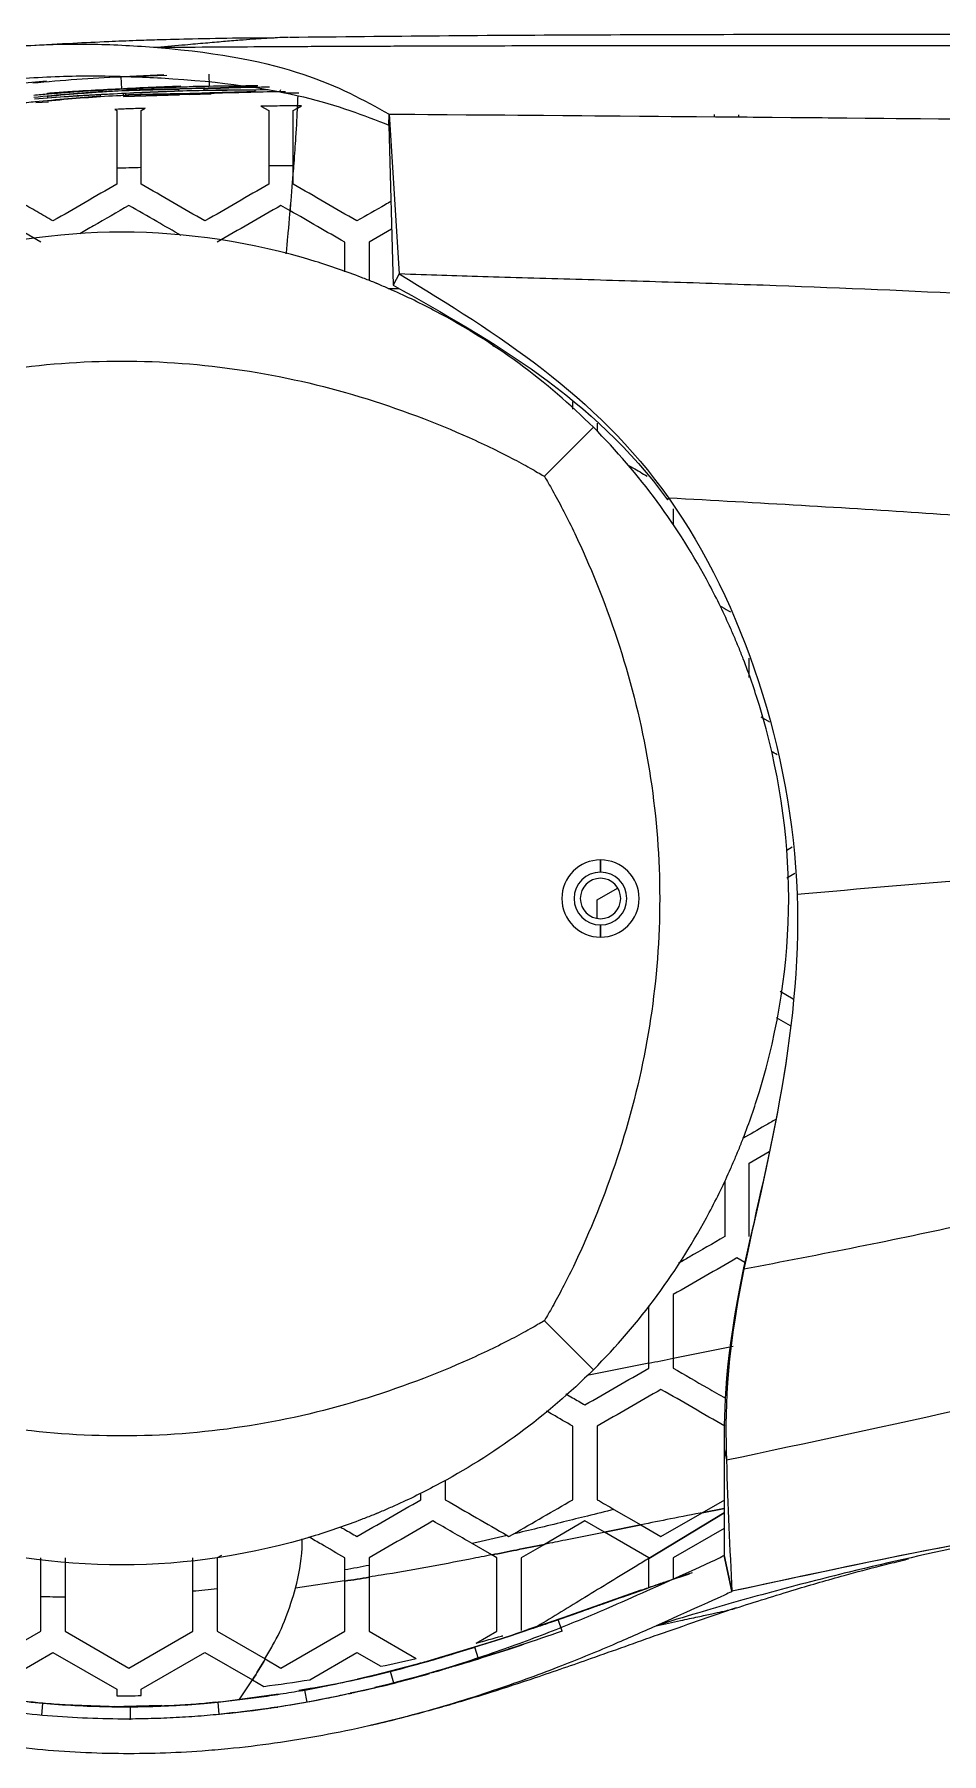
# Model space of a CAD drawing. Header units: millimetres. Extents: x 0 to 1189, y 0 to 841.
# Drawn here: x 478.1 to 515.1, y 595 to 665.1 of the extents above; entities that cross this region are included whole.
import ezdxf

# ---------------------------------------------------------------- set-up
doc = ezdxf.new("R2010")
doc.units = ezdxf.units.MM

msp = doc.modelspace()

# ---------------------------------------------------------------- linework, layer by layer
at = {"color": 7, "linetype": 'Continuous', "lineweight": 25}
for p, q in [((481.625, 663.359), (483.503, 663.417)), ((483.373, 663.439), (481.708, 663.361)), ((485.213, 663.47), (485.222, 662.97)), ((480.706, 662.793), (480.894, 662.805)), ((480.891, 662.804), (480.87, 662.754)), ((481.625, 663.359), (481.647, 662.859)), ((481.885, 662.806), (481.908, 662.856)), ((483.979, 662.787), (484.004, 662.838)), ((485.025, 662.864), (485, 662.812)), ((485.222, 662.97), (486.532, 662.988)), ((487.092, 662.759), (487.119, 662.811)), ((488.138, 662.824), (488.111, 662.771)), ((488.293, 662.696), (488.877, 662.704)), ((478.167, 662.306), (478.675, 662.34)), ((478.633, 662.675), (478.632, 662.694)), ((478.638, 662.55), (478.64, 662.501)), ((478.646, 662.357), (478.645, 662.376)), ((480.792, 662.572), (480.813, 662.623)), ((481.374, 662.024), (481.458, 661.976)), ((481.732, 662.548), (484.006, 662.617)), ((481.827, 662.675), (481.804, 662.624)), ((482.458, 661.976), (482.623, 662.071)), ((483.916, 662.655), (483.907, 662.635)), ((484.416, 662.629), (485.304, 662.656)), ((484.93, 662.669), (484.934, 662.679)), ((487.337, 662.159), (487.654, 661.976)), ((488.654, 661.976), (488.828, 662.077)), ((488.828, 662.077), (488.994, 662.172)), ((481.458, 661.976), (481.458, 659.637)), ((482.458, 659.667), (482.458, 661.976)), ((487.654, 661.976), (487.654, 659.735)), ((488.654, 659.74), (488.654, 661.976)), ((492.553, 661.383), (492.557, 661.836)), ((492.557, 661.836), (492.553, 661.383)), ((492.553, 661.383), (492.723, 654.861)), ((492.557, 661.836), (492.977, 655.314)), ((505.812, 661.812), (505.812, 661.727)), ((506.812, 661.718), (506.812, 661.806)), ((487.654, 659.735), (488.654, 659.74)), ((492.663, 657.136), (491.752, 656.61)), ((492.977, 655.314), (492.723, 654.861)), ((495.87, 652.988), (495.914, 653.013)), ((496.849, 652.398), (496.784, 652.361)), ((500.046, 649.805), (500.046, 650.1)), ((500.888, 649.059), (498.889, 647.06)), ((501.046, 649.228), (501.046, 648.89)), ((503.916, 646.095), (503.959, 646.171)), ((504.144, 645.735), (504.144, 645.086)), ((507.242, 638.848), (507.242, 639.639)), ((508.077, 637.03), (507.726, 637.232)), ((508.769, 631.816), (508.994, 631.946)), ((501.178, 631.414), (501.178, 630.914)), ((501.178, 630.914), (501.178, 631.414)), ((509.105, 630.855), (508.776, 630.665)), ((501.046, 629.78), (501.871, 630.256)), ((501.046, 629.041), (501.046, 629.78)), ((501.178, 628.764), (501.178, 628.264)), ((501.178, 628.264), (501.178, 628.764)), ((508.501, 626.053), (509.028, 625.749)), ((508.34, 624.992), (508.914, 624.66)), ((507.242, 619.048), (508.054, 619.516)), ((507.065, 614.996), (506.742, 615.182)), ((507.014, 614.768), (507.025, 614.717)), ((500.888, 610.619), (498.889, 612.618)), ((506.218, 607.389), (506.313, 606.94)), ((493.85, 605.316), (493.85, 605.578)), ((505.324, 604.786), (506.242, 605.316)), ((501.728, 604.922), (502.821, 604.291)), ((506.218, 604.783), (503.144, 602.919)), ((503.144, 602.919), (506.218, 604.783)), ((503.644, 603.816), (505.324, 604.786)), ((505.324, 604.786), (506.218, 604.957)), ((506.218, 604.957), (505.324, 604.786)), ((497.379, 603.856), (497.448, 603.816)), ((497.448, 603.816), (497.613, 603.911)), ((500.546, 604.45), (498.89, 603.494)), ((501.34, 603.992), (500.546, 604.45)), ((501.34, 603.992), (502.821, 604.291)), ((502.821, 604.291), (501.34, 603.992)), ((503.144, 602.95), (501.34, 603.992)), ((502.821, 604.291), (503.644, 603.816)), ((506.218, 604.147), (504.144, 602.95)), ((496.746, 603.066), (495.952, 603.525)), ((498.89, 603.494), (497.948, 602.95)), ((485.723, 603.046), (485.556, 602.95)), ((490.752, 601.996), (490.752, 602.451)), ((491.752, 602.638), (491.752, 602.156)), ((496.948, 602.95), (496.746, 603.066)), ((496.948, 599.95), (496.948, 602.95)), ((497.948, 602.95), (497.948, 599.985)), ((503.144, 602.919), (503.144, 602.95)), ((503.144, 601.731), (503.144, 602.919)), ((504.144, 602.95), (504.144, 602.076)), ((506.534, 601.58), (506.218, 603.047)), ((506.218, 603.047), (506.534, 601.58)), ((490.752, 599.95), (490.752, 601.996)), ((491.752, 602.156), (491.752, 599.95)), ((478.36, 599.95), (478.36, 601.358)), ((479.36, 601.34), (479.36, 599.95)), ((484.556, 599.95), (484.556, 601.581)), ((485.556, 601.683), (485.556, 599.95)), ((502.826, 601.622), (499.453, 600.43)), ((502.312, 601.438), (501.925, 601.301)), ((502.383, 601.461), (501.951, 601.309)), ((502.05, 601.345), (502.327, 601.443)), ((502.845, 601.623), (502.207, 601.399)), ((502.29, 601.429), (502.789, 601.606)), ((502.328, 601.443), (502.312, 601.438)), ((502.369, 601.457), (502.385, 601.462)), ((506.534, 601.58), (506.534, 601.576)), ((499.73, 600.524), (497.733, 599.847)), ((499.245, 600.361), (498.222, 600.02)), ((499.619, 599.958), (499.453, 600.43)), ((500.314, 600.728), (499.72, 600.519)), ((500.006, 600.619), (500.046, 600.633)), ((500.017, 600.623), (500.287, 600.719)), ((500.019, 600.625), (500.148, 600.67)), ((500.628, 600.841), (500.14, 600.667)), ((500.148, 600.67), (500.698, 600.865)), ((475.762, 598.45), (478.36, 599.95)), ((479.36, 599.95), (481.958, 598.45)), ((481.958, 598.45), (484.556, 599.95)), ((485.556, 599.95), (487.511, 598.821)), ((488.154, 598.45), (490.752, 599.95)), ((491.752, 599.95), (493.664, 598.846)), ((496.114, 599.468), (496.948, 599.95)), ((497.453, 599.754), (498.123, 599.976)), ((498.486, 600.097), (497.616, 599.807)), ((498.34, 600.047), (499.017, 600.277)), ((476.394, 597.66), (478.86, 599.084)), ((478.86, 599.084), (481.458, 597.584)), ((482.458, 597.584), (485.056, 599.084)), ((485.056, 599.084), (486.989, 597.968)), ((489.333, 597.976), (491.252, 599.084)), ((491.252, 599.084), (492.225, 598.522)), ((496.339, 599.397), (494.1, 598.719)), ((494.123, 598.722), (496.537, 599.46)), ((494.31, 598.776), (495.474, 599.127)), ((495.615, 599.169), (494.546, 598.844)), ((495.171, 599.031), (495.161, 599.028)), ((496.687, 598.98), (495.917, 598.74)), ((496.21, 598.824), (496.06, 599.301)), ((496.584, 598.956), (496.856, 599.04)), ((496.612, 598.958), (496.864, 599.037)), ((496.863, 599.037), (496.687, 598.98)), ((497.32, 599.184), (497.496, 599.241)), ((497.772, 599.332), (497.409, 599.217)), ((497.411, 599.213), (497.719, 599.317)), ((497.446, 599.225), (497.712, 599.312)), ((487.511, 598.821), (488.154, 598.45)), ((492.086, 598.188), (491.279, 597.995)), ((491.628, 598.078), (493.973, 598.684)), ((492.747, 597.832), (492.622, 598.316)), ((494.546, 598.844), (493.57, 598.571)), ((494.063, 598.704), (494.107, 598.716)), ((494.481, 598.304), (494.727, 598.378)), ((494.938, 598.44), (494.904, 598.43)), ((481.458, 597.584), (481.458, 597.318)), ((482.458, 597.327), (482.458, 597.584)), ((486.989, 597.968), (487.449, 597.702)), ((489.425, 597.626), (488.886, 597.528)), ((488.962, 597.526), (489.13, 597.549)), ((489.073, 597.548), (489.191, 597.569)), ((489.115, 597.569), (490.365, 597.8)), ((489.13, 597.547), (489.13, 597.549)), ((489.219, 597.056), (489.13, 597.548)), ((489.34, 597.596), (489.191, 597.569)), ((491.389, 597.507), (490.98, 597.425)), ((491.05, 597.943), (491.86, 598.134)), ((491.281, 597.488), (491.571, 597.548)), ((491.509, 597.534), (491.623, 597.561)), ((491.92, 597.63), (493.081, 597.936)), ((492.747, 597.832), (491.973, 597.661)), ((493.904, 598.141), (492.898, 597.888)), ((493.768, 598.104), (493.45, 598.016)), ((493.494, 598.028), (493.45, 598.016)), ((493.88, 598.135), (493.904, 598.141)), ((493.899, 598.144), (494.021, 598.177)), ((478.401, 596.517), (478.446, 597.015)), ((478.656, 597.003), (479.57, 596.943)), ((479.827, 596.927), (478.895, 596.983)), ((479.308, 596.96), (481.52, 596.882)), ((482.236, 596.873), (481.366, 596.878)), ((483.29, 596.922), (481.746, 596.877)), ((481.767, 596.87), (481.814, 596.87)), ((481.799, 596.872), (484.208, 596.953)), ((482.021, 596.369), (482.018, 596.869)), ((483.178, 596.9), (482.236, 596.873)), ((482.82, 596.883), (482.773, 596.883)), ((484.885, 596.997), (485.533, 597.058)), ((485.483, 597.052), (485.123, 597.016)), ((485.31, 597.031), (485.585, 597.06)), ((485.588, 597.055), (488.046, 597.398)), ((485.588, 597.055), (485.589, 597.053)), ((485.637, 596.556), (485.588, 597.054)), ((486.83, 596.711), (487.608, 596.798)), ((487.701, 596.812), (487.725, 596.815)), ((487.854, 596.839), (488.025, 596.86)), ((489.029, 597.027), (489.878, 597.201)), ((490.925, 597.404), (491.039, 597.428)), ((481.979, 596.37), (482.026, 596.371)), ((482.021, 596.368), (482.021, 596.369)), ((485.6, 596.563), (486.261, 596.644)), ((486.944, 596.71), (487.307, 596.754))]:
    msp.add_line(p, q, dxfattribs=at)
at = {"color": 8, "linetype": 'Continuous', "lineweight": 25}
for p, q in [((481.727, 662.667), (481.732, 662.548)), ((492.526, 654.722), (492.961, 654.723)), ((504.144, 611.093), (506.586, 611.577)), ((500.639, 610.398), (503.144, 610.895)), ((490.744, 602.01), (488.75, 601.706)), ((486.448, 597.155), (486.989, 597.968))]:
    msp.add_line(p, q, dxfattribs=at)
at = {"color": 7, "linetype": 'Continuous', "lineweight": 25, "flags": 128}
for points in [[(488.994, 662.172), (488.903, 662.172), (488.832, 662.171)], [(509.19, 630.022), (509.19, 630.022)]]:
    msp.add_lwpolyline(points, dxfattribs=at)
at = {"color": 7, "linetype": 'Continuous', "lineweight": 25}
for radius, start, end in [(1.575, 90, 270), (1.575, 270, 90), (1.075, 90, 270), (0.825, 90, 270), (1.075, 270, 90), (0.825, 270, 90)]:
    msp.add_arc((501.178, 629.839), radius, start, end, dxfattribs=at)
for points, knots in [([(487.877, 664.938), (487.392, 664.936), (486.31, 664.931), (484.701, 664.903), (483.306, 664.866), (482.148, 664.828), (481.02, 664.783), (479.593, 664.715), (478.527, 664.656), (477.954, 664.625)], [0, 0, 0, 0, 0.153069, 0.341198, 0.484021, 0.568388, 0.681111, 0.828428, 1, 1, 1, 1]), ([(538.589, 665.054), (537.552, 665.059), (535.561, 665.069), (532.508, 665.077), (529.453, 665.082), (527.209, 665.084), (525.88, 665.084), (525.441, 665.084), (524.995, 665.085), (524.544, 665.085), (524.067, 665.085), (522.041, 665.086), (518.313, 665.087), (512.783, 665.085), (506.904, 665.078), (500.807, 665.059), (494.647, 665.026), (490.536, 664.981), (488.5, 664.958)], [0, 0, 0, 0, 0.062102, 0.119263, 0.182845, 0.245064, 0.253705, 0.262468, 0.271357, 0.280375, 0.289525, 0.299899, 0.401729, 0.512804, 0.631061, 0.753817, 0.878009, 1, 1, 1, 1]), ([(483.118, 664.548), (482.255, 664.602), (480.425, 664.717), (477.477, 664.64), (474.261, 664.28), (470.844, 663.519), (467.68, 662.387), (464.833, 660.967), (462.626, 659.557), (460.877, 658.201), (459.546, 657.032), (458.36, 655.882), (457.202, 654.651), (455.571, 652.736), (454.062, 650.779), (453.115, 649.146), (452.86, 648.705)], [0, 0, 0, 0, 0.073195, 0.155279, 0.244951, 0.341318, 0.444142, 0.521877, 0.603732, 0.660167, 0.704534, 0.750049, 0.79661, 0.844106, 0.957878, 1, 1, 1, 1]), ([(572.779, 663.632), (569.644, 663.755), (566.677, 663.864), (560.923, 664.061), (558.129, 664.149), (555.192, 664.231), (554.707, 664.245), (554.189, 664.259), (553.987, 664.264), (553.942, 664.265), (553.935, 664.266), (553.931, 664.266), (553.929, 664.266), (553.922, 664.266), (553.906, 664.266), (553.852, 664.268), (553.487, 664.277), (552.513, 664.303), (550.394, 664.354), (546.379, 664.438), (543.221, 664.484), (539.079, 664.531), (537.044, 664.547), (532.859, 664.573), (529.636, 664.585), (525.78, 664.595), (524.065, 664.598), (523.57, 664.599), (523.381, 664.6), (523.349, 664.6), (523.336, 664.6), (523.332, 664.6), (523.33, 664.6), (523.315, 664.6), (523.226, 664.6), (522.975, 664.601), (521.443, 664.604), (518.582, 664.609), (515.756, 664.613), (512.897, 664.617), (511.453, 664.619), (508.53, 664.621), (507.051, 664.621), (504.801, 664.621), (504.045, 664.621), (502.524, 664.62), (500.993, 664.618), (499.463, 664.616), (497.944, 664.614), (497.19, 664.612), (495.685, 664.609), (494.934, 664.607), (493.802, 664.603), (493.424, 664.602), (492.665, 664.599), (491.524, 664.595), (490.017, 664.589), (488.935, 664.583), (488.23, 664.58), (487.886, 664.578), (486.191, 664.568), (484.892, 664.56), (483.118, 664.548)], [0, 0, 0, 0, 0.0625, 0.0625, 0.125, 0.125, 0.132813, 0.136719, 0.137695, 0.137817, 0.137817, 0.137878, 0.137878, 0.137939, 0.138184, 0.138672, 0.140625, 0.15625, 0.1875, 0.25, 0.375, 0.375, 0.5, 0.5, 0.625, 0.6875, 0.703125, 0.710937, 0.711914, 0.712402, 0.712524, 0.712524, 0.712646, 0.712646, 0.712891, 0.714844, 0.71875, 0.75, 0.78125, 0.78125, 0.8125, 0.8125, 0.84375, 0.84375, 0.859375, 0.859375, 0.875, 0.890625, 0.890625, 0.90625, 0.90625, 0.921875, 0.921875, 0.929687, 0.929687, 0.9375, 0.953125, 0.960937, 0.960937, 0.96875, 0.96875, 1, 1, 1, 1]), ([(454.242, 648.518), (454.265, 648.558), (454.927, 649.713), (456.489, 651.772), (458.391, 654.017), (459.849, 655.478), (460.743, 656.311), (461.683, 657.12), (462.928, 658.102), (464.682, 659.305), (466.948, 660.557), (469.424, 661.604), (472.124, 662.451), (475.009, 663.044), (478, 663.354), (480.744, 663.426), (482.458, 663.346), (483.267, 663.309)], [0, 0, 0, 0, 0.0039898, 0.1158084, 0.2237351, 0.2598345, 0.2952622, 0.3299706, 0.3677126, 0.433133, 0.5147459, 0.5924201, 0.6665755, 0.7605684, 0.8481543, 0.928402, 1, 1, 1, 1]), ([(478.079, 662.61), (478.277, 662.629), (478.673, 662.665), (479.267, 662.714), (479.862, 662.758), (480.456, 662.797), (481.052, 662.831), (481.448, 662.85), (481.647, 662.859)], [0, 0, 0, 0, 0.166701, 0.333373, 0.500027, 0.666676, 0.833329, 1, 1, 1, 1]), ([(480.872, 662.754), (480.431, 662.724), (479.984, 662.69), (479.053, 662.609), (478.563, 662.563), (478.079, 662.512)], [0, 0, 0, 0, 0.5, 0.5, 1, 1, 1, 1]), ([(481.406, 662.847), (480.97, 662.829), (480.537, 662.807), (479.855, 662.765), (479.622, 662.75), (479.14, 662.715), (478.889, 662.696), (478.635, 662.676)], [0, 0, 0, 0, 0.5, 0.5, 0.75, 0.75, 1, 1, 1, 1]), ([(481.371, 662.767), (481.151, 662.753), (480.929, 662.739), (480.489, 662.708), (480.271, 662.692), (479.596, 662.639), (479.119, 662.597), (478.639, 662.55)], [0, 0, 0, 0, 0.25, 0.25, 0.5, 0.5, 1, 1, 1, 1]), ([(481.327, 662.665), (481.767, 662.692), (482.208, 662.715), (483.092, 662.754), (483.536, 662.771), (483.979, 662.787)], [0, 0, 0, 0, 0.5, 0.5, 1, 1, 1, 1]), ([(484.004, 662.838), (483.524, 662.83), (482.646, 662.813), (481.768, 662.781), (481.37, 662.767)], [0, 0, 0, 0, 0.54634, 1, 1, 1, 1]), ([(484.067, 662.971), (483.622, 662.954), (483.178, 662.937), (482.291, 662.896), (481.846, 662.873), (481.406, 662.847)], [0, 0, 0, 0, 0.5, 0.5, 1, 1, 1, 1]), ([(481.647, 662.859), (481.885, 662.869), (482.362, 662.89), (483.076, 662.916), (483.791, 662.938), (484.507, 662.957), (484.983, 662.966), (485.222, 662.97)], [0, 0, 0, 0, 0.200014, 0.400015, 0.600009, 0.800002, 1, 1, 1, 1]), ([(484.432, 662.683), (484.873, 662.697), (485.76, 662.726), (486.646, 662.748), (487.092, 662.759)], [0, 0, 0, 0, 0.497658, 1, 1, 1, 1]), ([(487.119, 662.811), (486.68, 662.809), (485.801, 662.804), (484.922, 662.792), (484.482, 662.785)], [0, 0, 0, 0, 0.499621, 1, 1, 1, 1]), ([(484.999, 662.812), (485.439, 662.818), (486.319, 662.828), (487.198, 662.831), (487.637, 662.833)], [0, 0, 0, 0, 0.500414, 1, 1, 1, 1]), ([(487.691, 662.938), (487.246, 662.927), (486.357, 662.906), (485.468, 662.878), (485.024, 662.864)], [0, 0, 0, 0, 0.500166, 1, 1, 1, 1]), ([(480.813, 662.623), (480.594, 662.612), (480.162, 662.589), (479.716, 662.561), (479.037, 662.514), (478.57, 662.479), (478.102, 662.438)], [0, 0, 0, 0, 0.25, 0.5, 0.5, 1, 1, 1, 1]), ([(478.132, 662.343), (478.575, 662.389), (479.245, 662.453), (480.133, 662.525), (480.571, 662.557), (480.792, 662.572)], [0, 0, 0, 0, 0.5, 0.75, 1, 1, 1, 1]), ([(478.641, 662.501), (479.11, 662.539), (479.572, 662.571), (480.236, 662.612), (480.453, 662.624), (480.889, 662.646), (481.108, 662.656), (481.327, 662.665)], [0, 0, 0, 0, 0.5, 0.5, 0.75, 0.75, 1, 1, 1, 1]), ([(478.646, 662.376), (479.087, 662.419), (479.53, 662.458), (480.412, 662.528), (480.852, 662.558), (481.291, 662.585)], [0, 0, 0, 0, 0.5, 0.5, 1, 1, 1, 1]), ([(481.291, 662.585), (481.728, 662.604), (482.164, 662.618), (483.039, 662.64), (483.478, 662.648), (483.916, 662.655)], [0, 0, 0, 0, 0.5, 0.5, 1, 1, 1, 1]), ([(482.623, 662.071), (482.41, 662.064), (481.994, 662.05), (481.578, 662.033), (481.374, 662.024)], [0, 0, 0, 0, 0.510357, 1, 1, 1, 1]), ([(481.803, 662.624), (481.976, 662.63), (482.352, 662.642), (482.963, 662.657), (483.667, 662.671), (484.167, 662.678), (484.433, 662.683)], [0, 0, 0, 0, 0.19732, 0.429757, 0.697316, 1, 1, 1, 1]), ([(488.832, 662.171), (488.554, 662.169), (488.056, 662.165), (487.557, 662.161), (487.337, 662.159)], [0, 0, 0, 0, 0.558292, 1, 1, 1, 1]), ([(492.557, 661.836), (500.965, 661.769), (511.475, 661.686), (521.032, 661.583), (523.828, 661.55), (524.747, 661.539), (526.562, 661.516), (531.04, 661.458), (538.711, 661.347), (546.631, 661.247), (551.42, 661.204), (553.373, 661.188), (554.369, 661.18), (557.414, 661.159), (567.938, 661.088), (580.082, 660.871), (590.176, 660.212)], [0, 0, 0, 0, 0.25, 0.3125, 0.3125, 0.34375, 0.34375, 0.375, 0.5, 0.625, 0.65625, 0.65625, 0.6875, 0.6875, 0.75, 1, 1, 1, 1]), ([(481.458, 659.637), (481.62, 659.643), (481.954, 659.653), (482.287, 659.662), (482.458, 659.667)], [0, 0, 0, 0, 0.48836, 1, 1, 1, 1]), ([(478.86, 657.476), (478.639, 657.603), (478.419, 657.73), (477.981, 657.983), (477.765, 658.108), (477.113, 658.484), (476.681, 658.734), (476.262, 658.976)], [0, 0, 0, 0, 0.25, 0.25, 0.5, 0.5, 1, 1, 1, 1]), ([(485.056, 657.476), (484.619, 657.728), (484.182, 657.98), (483.316, 658.48), (482.884, 658.73), (482.458, 658.976)], [0, 0, 0, 0, 0.5, 0.5, 1, 1, 1, 1]), ([(491.252, 657.476), (490.815, 657.728), (490.379, 657.98), (489.513, 658.48), (489.081, 658.729), (488.654, 658.976)], [0, 0, 0, 0, 0.5, 0.5, 1, 1, 1, 1]), ([(478.36, 656.61), (477.925, 656.861), (477.266, 657.241), (476.617, 657.616), (476.189, 657.863), (475.974, 657.987), (475.762, 658.11)], [0, 0, 0, 0, 0.5, 0.75, 0.75, 1, 1, 1, 1]), ([(481.958, 658.11), (481.475, 657.831), (480.808, 657.446), (480.134, 657.057), (479.948, 656.949)], [0, 0, 0, 0, 0.723001, 1, 1, 1, 1]), ([(484.086, 656.881), (483.755, 657.072), (483.041, 657.484), (482.336, 657.892), (481.958, 658.11)], [0, 0, 0, 0, 0.463658, 1, 1, 1, 1]), ([(492.634, 658.274), (492.556, 658.229), (492.1, 657.966), (491.637, 657.698), (491.252, 657.476)], [0, 0, 0, 0, 0.169706, 1, 1, 1, 1]), ([(500.888, 649.059), (499.005, 650.942), (496.286, 652.93), (493.132, 654.463), (492.327, 654.81), (492.125, 654.895), (492.074, 654.916), (492.062, 654.921), (492.057, 654.923), (492.054, 654.924), (492.041, 654.93), (491.99, 654.951), (491.787, 655.034), (490.973, 655.357), (487.658, 656.504), (481.668, 657.434), (475.677, 656.504), (472.362, 655.357), (471.548, 655.034), (471.345, 654.951), (471.294, 654.93), (471.281, 654.924), (471.278, 654.923), (471.273, 654.921), (471.261, 654.916), (471.21, 654.895), (471.008, 654.81), (470.203, 654.463), (467.041, 652.949), (464.207, 651.242), (461.957, 650.259)], [0, 0, 0, 0, 0.125, 0.15625, 0.164062, 0.166016, 0.166504, 0.166626, 0.166626, 0.166748, 0.166992, 0.167969, 0.171875, 0.1875, 0.25, 0.5, 0.75, 0.8125, 0.828125, 0.832031, 0.833008, 0.833252, 0.833374, 0.833374, 0.833496, 0.833984, 0.835938, 0.84375, 0.875, 1, 1, 1, 1]), ([(490.752, 655.402), (490.752, 655.564), (490.752, 655.971), (490.752, 656.37), (490.752, 656.61)], [0, 0, 0, 0, 0.397751, 1, 1, 1, 1]), ([(491.752, 656.61), (491.752, 656.233), (491.752, 655.716), (491.752, 655.188), (491.752, 655.045)], [0, 0, 0, 0, 0.729288, 1, 1, 1, 1]), ([(524.383, 653.946), (521.908, 654.158), (516.573, 654.504), (509.745, 654.79), (504.153, 654.973), (500.175, 655.091), (496.222, 655.204), (494.219, 655.266), (492.977, 655.314)], [0, 0, 0, 0, 0.25, 0.5, 0.625, 0.75, 0.875, 1, 1, 1, 1]), ([(464.404, 647.102), (464.505, 647.16), (464.88, 647.372), (465.89, 647.902), (468.089, 648.95), (473.471, 651.007), (481.668, 652.265), (489.864, 651.007), (495.246, 648.95), (497.427, 647.883), (498.421, 647.338), (498.79, 647.12), (498.889, 647.06)], [0, 0, 0, 0, 0.03125, 0.0625, 0.125, 0.25, 0.5, 0.75, 0.875, 0.9375, 0.96875, 1, 1, 1, 1]), ([(500.888, 610.619), (502.77, 612.502), (504.758, 615.22), (506.291, 618.375), (506.638, 619.18), (506.723, 619.382), (506.744, 619.432), (506.749, 619.444), (506.751, 619.449), (506.753, 619.453), (506.758, 619.466), (506.779, 619.517), (506.862, 619.719), (507.185, 620.534), (508.332, 623.849), (509.263, 629.839), (508.332, 635.83), (507.185, 639.144), (506.862, 639.959), (506.779, 640.162), (506.758, 640.212), (506.753, 640.225), (506.751, 640.229), (506.749, 640.234), (506.744, 640.246), (506.723, 640.297), (506.638, 640.499), (506.291, 641.303), (504.758, 644.458), (502.77, 647.177), (500.888, 649.059)], [0, 0, 0, 0, 0.125, 0.15625, 0.164062, 0.166016, 0.166504, 0.166626, 0.166626, 0.166748, 0.166992, 0.167969, 0.171875, 0.1875, 0.25, 0.5, 0.75, 0.8125, 0.828125, 0.832031, 0.833008, 0.833252, 0.833374, 0.833374, 0.833496, 0.833984, 0.835937, 0.84375, 0.875, 1, 1, 1, 1]), ([(502.293, 647.524), (502.362, 647.484), (502.625, 647.333), (502.887, 647.181), (503.08, 647.07)], [0, 0, 0, 0, 0.264618, 1, 1, 1, 1]), ([(498.889, 647.06), (498.949, 646.961), (499.166, 646.593), (499.712, 645.598), (500.778, 643.418), (502.835, 638.035), (504.094, 629.839), (502.835, 621.643), (500.778, 616.26), (499.712, 614.08), (499.166, 613.085), (498.949, 612.717), (498.889, 612.618)], [0, 0, 0, 0, 0.03125, 0.0625, 0.125, 0.25, 0.5, 0.75, 0.875, 0.9375, 0.96875, 1, 1, 1, 1]), ([(521.941, 644.938), (521.684, 644.963), (520.742, 645.054), (518.28, 645.269), (513.065, 645.666), (507.601, 645.969), (503.959, 646.171)], [0, 0, 0, 0, 0.125, 0.25, 0.5, 1, 1, 1, 1]), ([(506.05, 641.778), (506.077, 641.762), (506.221, 641.679), (506.365, 641.596), (506.482, 641.528)], [0, 0, 0, 0, 0.184892, 1, 1, 1, 1]), ([(508.381, 635.7), (508.38, 635.701), (508.301, 635.746), (508.222, 635.792), (508.145, 635.836)], [0, 0, 0, 0, 0.018246, 1, 1, 1, 1]), ([(508.328, 620.83), (508.181, 620.744), (507.731, 620.485), (507.281, 620.225), (506.979, 620.051)], [0, 0, 0, 0, 0.328306, 1, 1, 1, 1]), ([(506.242, 618.301), (506.242, 617.989), (506.242, 617.237), (506.242, 616.487), (506.242, 616.048)], [0, 0, 0, 0, 0.414372, 1, 1, 1, 1]), ([(522.715, 618.226), (522.48, 618.159), (521.622, 617.918), (519.422, 617.334), (514.857, 616.228), (510.158, 615.321), (507.025, 614.717)], [0, 0, 0, 0, 0.125, 0.25, 0.5, 1, 1, 1, 1]), ([(506.242, 616.048), (505.757, 615.768), (505.127, 615.404), (504.497, 615.04), (504.352, 614.957)], [0, 0, 0, 0, 0.769769, 1, 1, 1, 1]), ([(503.144, 610.872), (503.144, 611.393), (503.144, 612.171), (503.144, 612.959), (503.144, 613.219)], [0, 0, 0, 0, 0.670033, 1, 1, 1, 1]), ([(498.889, 612.618), (498.79, 612.558), (498.421, 612.34), (497.427, 611.795), (495.246, 610.728), (489.864, 608.671), (481.668, 607.413), (473.471, 608.671), (468.089, 610.624), (465.89, 611.583), (464.88, 612.063), (464.505, 612.254), (464.404, 612.307)], [0, 0, 0, 0, 0.03125, 0.0625, 0.125, 0.25, 0.5, 0.75, 0.875, 0.9375, 0.96875, 1, 1, 1, 1]), ([(500.888, 610.619), (499.005, 608.736), (496.286, 606.748), (493.132, 605.216), (492.327, 604.868), (492.125, 604.784), (492.074, 604.763), (492.062, 604.758), (492.057, 604.756), (492.054, 604.754), (492.041, 604.749), (491.99, 604.728), (491.787, 604.645), (490.973, 604.321), (487.658, 603.175), (481.668, 602.244), (475.677, 603.175), (472.362, 604.156), (471.548, 604.425), (471.345, 604.494), (471.294, 604.511), (471.281, 604.516), (471.278, 604.517), (471.273, 604.518), (471.261, 604.523), (471.21, 604.54), (471.008, 604.609), (470.203, 604.893), (467.016, 606.096), (463.81, 607.257), (460.367, 607.567)], [0, 0, 0, 0, 0.125, 0.15625, 0.164062, 0.166016, 0.166504, 0.166626, 0.166626, 0.166748, 0.166992, 0.167969, 0.171875, 0.1875, 0.25, 0.5, 0.75, 0.8125, 0.828125, 0.832031, 0.833008, 0.833252, 0.833374, 0.833374, 0.833496, 0.833984, 0.835938, 0.84375, 0.875, 1, 1, 1, 1]), ([(504.144, 610.682), (504.611, 610.412), (505.322, 610.002), (506.026, 609.596), (506.267, 609.456)], [0, 0, 0, 0, 0.6561681, 1, 1, 1, 1]), ([(499.771, 609.629), (499.859, 609.579), (500.118, 609.429), (500.376, 609.28), (500.546, 609.182)], [0, 0, 0, 0, 0.339575, 1, 1, 1, 1]), ([(506.242, 608.316), (505.813, 608.564), (505.383, 608.812), (504.517, 609.312), (504.081, 609.564), (503.644, 609.816)], [0, 0, 0, 0, 0.5, 0.5, 1, 1, 1, 1]), ([(500.046, 608.316), (499.772, 608.474), (499.418, 608.678), (499.062, 608.884), (498.982, 608.93)], [0, 0, 0, 0, 0.774131, 1, 1, 1, 1]), ([(500.046, 605.316), (500.046, 605.802), (500.046, 606.296), (500.046, 607.297), (500.046, 607.803), (500.046, 608.316)], [0, 0, 0, 0, 0.5, 0.5, 1, 1, 1, 1]), ([(501.046, 608.316), (501.046, 607.802), (501.046, 607.295), (501.046, 606.296), (501.046, 605.802), (501.046, 605.316)], [0, 0, 0, 0, 0.5, 0.5, 1, 1, 1, 1]), ([(455.247, 607.623), (455.367, 607.46), (456.267, 606.235), (458.223, 604.227), (461.065, 601.699), (464.094, 599.63), (467.336, 597.919), (470.779, 596.589), (474.383, 595.654), (477.969, 595.114), (481.489, 594.923), (484.153, 595.007), (486.273, 595.186), (487.915, 595.383), (489.835, 595.698), (491.715, 596.088), (493.506, 596.532), (495.201, 597.015), (497.185, 597.649), (499.344, 598.433), (501.562, 599.342), (502.862, 599.918), (503.448, 600.178)], [0, 0, 0, 0, 0.011494, 0.085994, 0.157823, 0.22662, 0.292918, 0.364893, 0.434939, 0.503251, 0.569751, 0.634139, 0.65387, 0.690161, 0.727686, 0.763935, 0.798788, 0.832104, 0.863728, 0.916759, 0.962503, 1, 1, 1, 1]), ([(503.085, 601.601), (502.535, 601.356), (501.321, 600.815), (499.258, 599.959), (496.843, 599.058), (494.097, 598.179), (491.545, 597.518), (489.284, 597.056), (487.497, 596.768), (485.984, 596.586), (484.767, 596.48), (483.758, 596.417), (482.737, 596.378), (480.958, 596.357), (478.399, 596.469), (475.063, 596.923), (471.711, 597.73), (468.485, 598.893), (465.421, 600.411), (462.53, 602.268), (459.799, 604.557), (457.911, 606.388), (457.029, 607.515), (456.909, 607.669)], [0, 0, 0, 0, 0.037043, 0.081783, 0.133368, 0.190824, 0.253203, 0.290054, 0.328062, 0.360826, 0.380648, 0.400696, 0.420956, 0.441414, 0.506484, 0.573131, 0.641305, 0.71119, 0.776584, 0.844296, 0.914943, 0.988376, 1, 1, 1, 1]), ([(494.85, 606.102), (494.85, 606.029), (494.85, 605.765), (494.85, 605.504), (494.85, 605.316)], [0, 0, 0, 0, 0.275832, 1, 1, 1, 1]), ([(491.252, 603.816), (491.684, 604.065), (492.117, 604.315), (492.983, 604.815), (493.416, 605.065), (493.85, 605.316)], [0, 0, 0, 0, 0.5, 0.5, 1, 1, 1, 1]), ([(494.85, 605.316), (495.277, 605.069), (495.7, 604.825), (496.543, 604.338), (496.963, 604.096), (497.379, 603.856)], [0, 0, 0, 0, 0.5, 0.5, 1, 1, 1, 1]), ([(528.628, 605.282), (528.248, 605.247), (526.952, 605.127), (524.546, 604.843), (520.834, 604.317), (516.345, 603.522), (512.463, 602.653), (509.731, 601.97), (508.16, 601.555), (506.624, 601.13), (505.056, 600.677), (504.009, 600.352), (503.448, 600.178)], [0, 0, 0, 0, 0.044462, 0.15163, 0.282334, 0.481342, 0.682828, 0.745761, 0.809665, 0.872273, 0.93149, 1, 1, 1, 1]), ([(569.432, 601.559), (564.783, 602.729), (559.029, 604.118), (552.599, 604.984), (549.957, 605.281), (548.599, 605.403), (544.435, 605.69), (538.651, 605.862), (532.801, 605.629), (528.534, 605.308), (527.134, 605.177), (524.392, 604.868), (517.67, 603.983), (511.483, 602.648), (506.534, 601.58)], [0, 0, 0, 0, 0.25, 0.3125, 0.3125, 0.375, 0.375, 0.5, 0.625, 0.625, 0.6875, 0.6875, 0.75, 1, 1, 1, 1]), ([(501.728, 604.922), (501.369, 604.831), (500.684, 604.659), (499.644, 604.402), (498.633, 604.155), (497.946, 603.991), (497.613, 603.911)], [0, 0, 0, 0, 0.262775, 0.500005, 0.75792, 1, 1, 1, 1]), ([(490.752, 602.95), (490.435, 603.133), (489.951, 603.412), (489.463, 603.694), (489.294, 603.792)], [0, 0, 0, 0, 0.654441, 1, 1, 1, 1]), ([(490.568, 604.21), (490.625, 604.178), (490.853, 604.046), (491.081, 603.915), (491.252, 603.816)], [0, 0, 0, 0, 0.24607, 1, 1, 1, 1]), ([(496.746, 603.066), (497.082, 603.132), (497.797, 603.273), (498.511, 603.417), (498.89, 603.494)], [0, 0, 0, 0, 0.46935, 1, 1, 1, 1]), ([(498.89, 603.494), (498.511, 603.417), (497.797, 603.273), (497.082, 603.132), (496.746, 603.066)], [0, 0, 0, 0, 0.530649, 1, 1, 1, 1]), ([(478.36, 601.358), (478.36, 601.618), (478.36, 601.88), (478.36, 602.411), (478.36, 602.679), (478.36, 602.95)], [0, 0, 0, 0, 0.5, 0.5, 1, 1, 1, 1]), ([(479.36, 602.95), (479.36, 602.676), (479.36, 602.405), (479.36, 601.868), (479.36, 601.603), (479.36, 601.34)], [0, 0, 0, 0, 0.5, 0.5, 1, 1, 1, 1]), ([(484.556, 601.581), (484.556, 601.806), (484.556, 602.032), (484.556, 602.488), (484.556, 602.718), (484.556, 602.95)], [0, 0, 0, 0, 0.5, 0.5, 1, 1, 1, 1]), ([(506.673, 600.889), (507.489, 601.15), (508.963, 601.621), (510.957, 602.19), (512.407, 602.574), (513.284, 602.794), (513.644, 602.88), (513.731, 602.901)], [0, 0, 0, 0, 0.349331, 0.630441, 0.845045, 0.962653, 1, 1, 1, 1]), ([(502.814, 601.613), (503.146, 601.729), (503.479, 601.844), (504.143, 602.072), (504.474, 602.186), (504.807, 602.299)], [0, 0, 0, 0, 0.5, 0.5, 1, 1, 1, 1]), ([(504.915, 602.334), (504.57, 602.217), (504.226, 602.099), (503.71, 601.922), (503.537, 601.863), (503.192, 601.744), (503.018, 601.683), (502.845, 601.623)], [0, 0, 0, 0, 0.5, 0.5, 0.75, 0.75, 1, 1, 1, 1]), ([(501.422, 601.123), (501.36, 601.101), (500.965, 600.961), (500.612, 600.835), (500.314, 600.728)], [0, 0, 0, 0, 0.157074, 1, 1, 1, 1]), ([(500.675, 600.857), (500.821, 600.909), (500.972, 600.963), (501.298, 601.079), (501.474, 601.141), (502.034, 601.339), (502.45, 601.485), (502.87, 601.631)], [0, 0, 0, 0, 0.25, 0.25, 0.5, 0.5, 1, 1, 1, 1]), ([(500.698, 600.865), (500.991, 600.97), (501.682, 601.217), (502.4, 601.469), (502.814, 601.613)], [0, 0, 0, 0, 0.4245, 1, 1, 1, 1]), ([(491.75, 596.109), (491.813, 596.122), (492.257, 596.216), (492.926, 596.386), (493.765, 596.603), (494.526, 596.812), (495.512, 597.096), (496.872, 597.513), (498.695, 598.111), (500.975, 598.902), (503.708, 599.884), (505.664, 600.554), (506.722, 600.916)], [0, 0, 0, 0, 0.011965, 0.085027, 0.129632, 0.175716, 0.233935, 0.323342, 0.444172, 0.596856, 0.782028, 1, 1, 1, 1]), ([(499.453, 600.43), (499.228, 600.352), (498.778, 600.195), (498.1, 599.965), (497.422, 599.739), (496.742, 599.518), (496.287, 599.373), (496.06, 599.301)], [0, 0, 0, 0, 0.199998, 0.399989, 0.599981, 0.799982, 1, 1, 1, 1]), ([(497.9, 599.899), (498.12, 599.972), (498.326, 600.041), (498.712, 600.171), (498.892, 600.232), (499.405, 600.408), (499.71, 600.514), (500.006, 600.619)], [0, 0, 0, 0, 0.25, 0.25, 0.5, 0.5, 1, 1, 1, 1]), ([(503.448, 600.178), (503.781, 600.248), (504.364, 600.37), (505.127, 600.535), (505.71, 600.662), (506.149, 600.758), (506.45, 600.826), (506.616, 600.868), (506.639, 600.879), (506.65, 600.885)], [0, 0, 0, 0, 0.215628, 0.377108, 0.516794, 0.638658, 0.758486, 0.88729, 1, 1, 1, 1]), ([(495.121, 599.016), (495.356, 599.087), (495.598, 599.162), (496.083, 599.313), (496.324, 599.389), (497.035, 599.615), (497.492, 599.764), (497.9, 599.899)], [0, 0, 0, 0, 0.25, 0.25, 0.5, 0.5, 1, 1, 1, 1]), ([(496.114, 599.468), (496.457, 599.562), (496.817, 599.659), (497.176, 599.763), (497.192, 599.768)], [0, 0, 0, 0, 0.953569, 1, 1, 1, 1]), ([(496.06, 599.301), (495.87, 599.242), (495.491, 599.123), (494.92, 598.951), (494.348, 598.784), (493.774, 598.623), (493.199, 598.466), (492.814, 598.366), (492.622, 598.316)], [0, 0, 0, 0, 0.166676, 0.333331, 0.499977, 0.666629, 0.833299, 1, 1, 1, 1]), ([(494.76, 598.914), (494.531, 598.843), (494.196, 598.738), (493.853, 598.65), (493.745, 598.622)], [0, 0, 0, 0, 0.685716, 1, 1, 1, 1]), ([(494.112, 598.718), (494.28, 598.766), (494.45, 598.815), (494.801, 598.919), (494.982, 598.973), (495.169, 599.03)], [0, 0, 0, 0, 0.5, 0.5, 1, 1, 1, 1]), ([(495.268, 598.538), (495.743, 598.682), (496.236, 598.836), (497.188, 599.139), (497.647, 599.289), (498.057, 599.425)], [0, 0, 0, 0, 0.5, 0.5, 1, 1, 1, 1]), ([(492.622, 598.316), (492.457, 598.274), (492.127, 598.19), (491.63, 598.07), (491.132, 597.955), (490.633, 597.845), (490.133, 597.741), (489.632, 597.641), (489.297, 597.579), (489.13, 597.548)], [0, 0, 0, 0, 0.142884, 0.285734, 0.428564, 0.571392, 0.71423, 0.857094, 1, 1, 1, 1]), ([(491.459, 598.035), (491.895, 598.136), (492.332, 598.242), (493.197, 598.464), (493.625, 598.58), (494.069, 598.706)], [0, 0, 0, 0, 0.5, 0.5, 1, 1, 1, 1]), ([(494.164, 598.216), (494.139, 598.208), (494.045, 598.18), (493.95, 598.156), (493.879, 598.138)], [0, 0, 0, 0, 0.2660372, 1, 1, 1, 1]), ([(495.314, 598.552), (495.126, 598.494), (494.944, 598.44), (494.59, 598.335), (494.418, 598.285), (494.249, 598.237)], [0, 0, 0, 0, 0.5, 0.5, 1, 1, 1, 1]), ([(495.439, 598.592), (495.483, 598.605), (495.64, 598.651), (495.795, 598.701), (495.907, 598.737)], [0, 0, 0, 0, 0.282407, 1, 1, 1, 1]), ([(478.446, 597.015), (478.314, 597.027), (478.05, 597.051), (477.655, 597.094), (477.26, 597.141), (476.866, 597.192), (476.473, 597.248), (476.08, 597.308), (475.688, 597.373), (475.297, 597.442), (475.036, 597.492), (474.906, 597.517)], [0, 0, 0, 0, 0.111174, 0.222297, 0.333385, 0.444452, 0.555513, 0.666584, 0.777679, 0.888812, 1, 1, 1, 1]), ([(489.13, 597.548), (488.983, 597.522), (488.69, 597.469), (488.248, 597.396), (487.807, 597.327), (487.364, 597.263), (486.921, 597.204), (486.478, 597.149), (486.033, 597.098), (485.737, 597.069), (485.588, 597.054)], [0, 0, 0, 0, 0.125042, 0.250044, 0.375021, 0.499985, 0.624952, 0.749934, 0.874946, 1, 1, 1, 1]), ([(489.125, 597.554), (489.485, 597.621), (490.265, 597.767), (491.04, 597.941), (491.459, 598.035)], [0, 0, 0, 0, 0.4604099, 1, 1, 1, 1]), ([(491.623, 597.561), (492.062, 597.664), (492.727, 597.821), (493.387, 598.003), (493.611, 598.065)], [0, 0, 0, 0, 0.660645, 1, 1, 1, 1]), ([(482.018, 596.869), (481.869, 596.868), (481.571, 596.867), (481.124, 596.872), (480.677, 596.882), (480.23, 596.898), (479.784, 596.919), (479.337, 596.945), (478.891, 596.977), (478.594, 597.002), (478.446, 597.015)], [0, 0, 0, 0, 0.125057, 0.250061, 0.375031, 0.499985, 0.624941, 0.749917, 0.87493, 1, 1, 1, 1]), ([(485.588, 597.054), (485.44, 597.04), (485.143, 597.012), (484.698, 596.977), (484.252, 596.946), (483.805, 596.92), (483.359, 596.9), (482.912, 596.884), (482.465, 596.873), (482.167, 596.87), (482.018, 596.869)], [0, 0, 0, 0, 0.12505, 0.250055, 0.375029, 0.499989, 0.624951, 0.749929, 0.87494, 1, 1, 1, 1]), ([(488.009, 596.858), (488.003, 596.857), (487.898, 596.84), (487.797, 596.826), (487.701, 596.814)], [0, 0, 0, 0, 0.051406, 1, 1, 1, 1]), ([(490.795, 597.372), (490.718, 597.355), (490.516, 597.312), (490.244, 597.255), (489.948, 597.196), (489.659, 597.139), (489.425, 597.096), (489.325, 597.078)], [0, 0, 0, 0, 0.1271405, 0.3326905, 0.6117252, 0.8330821, 1, 1, 1, 1]), ([(487.425, 596.77), (487.389, 596.765), (487.212, 596.74), (486.948, 596.706), (486.621, 596.665), (486.242, 596.621), (486.05, 596.601), (485.978, 596.593)], [0, 0, 0, 0, 0.065395, 0.313517, 0.627266, 0.861196, 1, 1, 1, 1])]:
    msp.add_open_spline(points, degree=3, knots=knots, dxfattribs=at)
at = {"color": 8, "linetype": 'Continuous', "lineweight": 25}
for points, knots in [([(488.456, 664.953), (488.405, 664.956), (488.26, 664.965), (487.64, 664.93), (486.997, 664.886), (486.441, 664.843), (485.792, 664.789), (485.052, 664.725), (484.153, 664.644), (483.497, 664.583), (483.118, 664.548)], [0, 0, 0, 0, 0.099619, 0.278433, 0.360661, 0.454548, 0.564125, 0.685051, 0.817641, 1, 1, 1, 1]), ([(488.619, 658.967), (488.643, 659.256), (488.7, 659.951), (488.776, 661.059), (488.826, 661.959), (488.843, 662.44), (488.848, 662.571)], [0, 0, 0, 0, 0.194212, 0.465473, 0.853859, 1, 1, 1, 1]), ([(488.371, 656.136), (488.392, 656.357), (488.464, 657.118), (488.525, 657.831), (488.568, 658.336)], [0, 0, 0, 0, 0.290966, 1, 1, 1, 1]), ([(505.41, 604.8), (504.95, 604.712), (504.087, 604.547), (503.225, 604.372), (502.822, 604.291)], [0, 0, 0, 0, 0.532415, 1, 1, 1, 1]), ([(501.375, 603.999), (500.834, 603.888), (500.007, 603.72), (499.179, 603.553), (498.893, 603.495)], [0, 0, 0, 0, 0.654154, 1, 1, 1, 1]), ([(488.75, 601.706), (488.869, 602.243), (489.015, 602.898), (489.019, 603.592), (489.02, 603.718)], [0, 0, 0, 0, 0.819289, 1, 1, 1, 1]), ([(496.768, 603.072), (496.468, 603.013), (494.963, 602.718), (493.292, 602.395), (491.912, 602.187), (491.748, 602.162)], [0, 0, 0, 0, 0.179519, 0.902183, 1, 1, 1, 1]), ([(503.145, 602.919), (502.983, 602.82), (502.461, 602.502), (501.594, 601.973), (500.241, 601.147), (499.248, 600.542), (498.601, 600.146)], [0, 0, 0, 0, 0.106836, 0.344017, 0.571997, 1, 1, 1, 1]), ([(487.497, 598.829), (487.605, 599.006), (487.931, 599.543), (488.38, 600.494), (488.627, 601.303), (488.75, 601.706)], [0, 0, 0, 0, 0.1985783, 0.600213, 1, 1, 1, 1])]:
    msp.add_open_spline(points, degree=3, knots=knots, dxfattribs=at)
at = {"color": 7, "linetype": 'Continuous', "lineweight": 25}
for points in [[(483.118, 664.548), (488.421, 664.125), (490.489, 662.98), (492.557, 661.836)], [(477.396, 663.076), (477.788, 663.117), (478.193, 663.157), (478.59, 663.192)], [(478.032, 663.108), (479.228, 663.221), (480.425, 663.305), (481.625, 663.359)], [(484.482, 662.785), (484.039, 662.77), (483.15, 662.738), (482.268, 662.699), (481.827, 662.675)], [(484.521, 662.867), (483.641, 662.853), (482.761, 662.837), (481.885, 662.806)], [(483.267, 663.309), (488.417, 663.006), (490.485, 662.194), (492.553, 661.383)], [(487.188, 662.946), (486.299, 662.924), (485.41, 662.897), (484.521, 662.867)], [(484.571, 662.97), (485.453, 662.984), (486.334, 662.993), (487.215, 662.998)], [(484.935, 662.679), (485.821, 662.708), (486.707, 662.731), (487.593, 662.75)], [(487.593, 662.75), (487.84, 662.751), (488.087, 662.751), (488.333, 662.751)], [(475.485, 662.053), (475.702, 662.084), (476.137, 662.142), (476.792, 662.218), (477.462, 662.284), (477.909, 662.324), (478.132, 662.343)], [(483.907, 662.635), (484.246, 662.644), (484.586, 662.652), (484.925, 662.66)], [(488.828, 662.077), (488.83, 662.108), (488.831, 662.14), (488.832, 662.171)], [(488.832, 662.171), (488.831, 662.14), (488.83, 662.108), (488.828, 662.077)], [(492.557, 661.836), (503.768, 661.747), (514.979, 661.658), (524.743, 661.539)], [(481.458, 659.637), (481.458, 659.423), (481.458, 659.202), (481.458, 658.976)], [(482.458, 658.976), (482.458, 659.213), (482.458, 659.443), (482.458, 659.667)], [(487.654, 659.735), (487.654, 659.49), (487.654, 659.236), (487.654, 658.976)], [(488.53, 657.893), (488.579, 658.448), (488.619, 658.941), (488.654, 659.381)], [(488.53, 657.893), (488.579, 658.448), (488.619, 658.941), (488.654, 659.381)], [(488.654, 659.381), (488.654, 659.502), (488.654, 659.622), (488.654, 659.74)], [(488.654, 658.976), (488.654, 659.113), (488.654, 659.248), (488.654, 659.381)], [(481.458, 658.976), (480.602, 658.482), (479.733, 657.98), (478.86, 657.476)], [(487.654, 658.976), (486.799, 658.482), (485.929, 657.98), (485.056, 657.476)], [(488.154, 658.11), (487.297, 657.615), (486.424, 657.111), (485.556, 656.61)], [(488.53, 657.893), (488.405, 657.965), (488.279, 658.038), (488.154, 658.11)], [(490.752, 656.61), (490.01, 657.038), (489.264, 657.469), (488.53, 657.893)], [(492.977, 655.314), (496.967, 652.868), (500.956, 650.422), (503.959, 646.171)], [(492.723, 654.861), (496.797, 652.566), (500.871, 650.271), (503.916, 646.095)], [(503.959, 646.171), (506.962, 641.92), (508.978, 635.864), (509.19, 630.022)], [(509.19, 630.022), (514.36, 630.459), (519.53, 630.897), (525.994, 631.497)], [(509.19, 630.022), (509.402, 624.181), (507.81, 618.554), (507.014, 614.768)], [(509.19, 630.022), (509.402, 624.181), (507.81, 618.554), (507.025, 614.717)], [(507.242, 616.048), (507.242, 617.041), (507.242, 618.051), (507.242, 619.048)], [(506.742, 615.182), (505.876, 614.682), (505.01, 614.182), (504.144, 613.682)], [(507.014, 614.768), (506.218, 610.982), (506.218, 609.036), (506.218, 607.389)], [(507.025, 614.717), (506.239, 610.879), (506.26, 608.831), (506.313, 606.94)], [(504.144, 613.682), (504.144, 612.811), (504.144, 611.931), (504.144, 611.073)], [(506.313, 606.94), (512.958, 608.341), (519.603, 609.742), (526.744, 611.774)], [(504.144, 611.073), (503.811, 611.006), (503.478, 610.938), (503.144, 610.872)], [(504.144, 611.073), (503.811, 611.006), (503.478, 610.938), (503.144, 610.872)], [(503.144, 610.682), (503.144, 610.745), (503.144, 610.808), (503.144, 610.872)], [(504.144, 611.073), (504.144, 610.943), (504.144, 610.812), (504.144, 610.682)], [(500.546, 609.182), (501.412, 609.682), (502.278, 610.182), (503.144, 610.682)], [(503.644, 609.816), (502.778, 609.316), (501.912, 608.816), (501.046, 608.316)], [(506.218, 607.389), (506.218, 605.742), (506.218, 604.395), (506.218, 603.047)], [(506.313, 606.94), (506.366, 605.049), (506.45, 603.315), (506.534, 601.58)], [(497.613, 603.911), (498.424, 604.379), (499.235, 604.847), (500.046, 605.316)], [(501.046, 605.316), (501.274, 605.184), (501.502, 605.053), (501.728, 604.922)], [(527.143, 605.169), (519.733, 604.428), (513.133, 603.004), (506.534, 601.58)], [(494.35, 604.45), (493.483, 603.949), (492.616, 603.449), (491.752, 602.95)], [(495.952, 603.525), (495.422, 603.831), (494.888, 604.139), (494.35, 604.45)], [(497.379, 603.856), (496.903, 603.744), (496.429, 603.633), (495.952, 603.525)], [(485.556, 602.95), (485.556, 602.522), (485.556, 602.1), (485.556, 601.683)], [(490.752, 602.451), (490.752, 602.617), (490.752, 602.783), (490.752, 602.95)], [(491.752, 602.638), (491.419, 602.574), (491.086, 602.512), (490.752, 602.451)], [(491.752, 602.95), (491.752, 602.846), (491.752, 602.742), (491.752, 602.638)], [(506.218, 603.047), (506.218, 603.025), (506.218, 603.003), (503.085, 601.601)], [(490.752, 601.996), (491.086, 602.048), (491.419, 602.101), (491.752, 602.156)], [(491.752, 602.156), (491.419, 602.101), (491.086, 602.048), (490.752, 601.996)], [(479.36, 601.34), (479.026, 601.342), (478.693, 601.348), (478.36, 601.358)], [(485.556, 601.683), (485.223, 601.646), (484.889, 601.612), (484.556, 601.581)], [(506.533, 601.572), (506.473, 601.534), (506.017, 601.321), (503.448, 600.178)], [(500.046, 600.633), (500.261, 600.709), (500.474, 600.785), (500.698, 600.865)], [(499.619, 599.958), (498.488, 599.563), (497.352, 599.185), (496.21, 598.824)], [(486.989, 597.968), (487.168, 598.248), (487.344, 598.533), (487.511, 598.821)], [(487.511, 598.821), (487.344, 598.533), (487.168, 598.248), (486.989, 597.968)], [(491.571, 597.548), (492.454, 597.751), (493.33, 597.976), (494.204, 598.224)], [(492.225, 598.522), (492.706, 598.624), (493.186, 598.733), (493.664, 598.846)], [(487.449, 597.702), (488.078, 597.782), (488.707, 597.874), (489.333, 597.976)], [(476.541, 597.242), (477.385, 597.12), (478.233, 597.029), (479.084, 596.967)], [(479.084, 596.967), (479.976, 596.903), (480.873, 596.871), (481.767, 596.87)], [(481.458, 597.318), (481.791, 597.317), (482.124, 597.32), (482.458, 597.327)], [(481.813, 596.87), (482.15, 596.87), (482.485, 596.874), (482.82, 596.883)], [(482.774, 596.883), (483.623, 596.905), (484.467, 596.954), (485.31, 597.031)], [(489.22, 597.055), (488.033, 596.839), (486.837, 596.672), (485.637, 596.555)]]:
    msp.add_open_spline(points, degree=3, dxfattribs=at)

doc.saveas('drawing.dxf')
